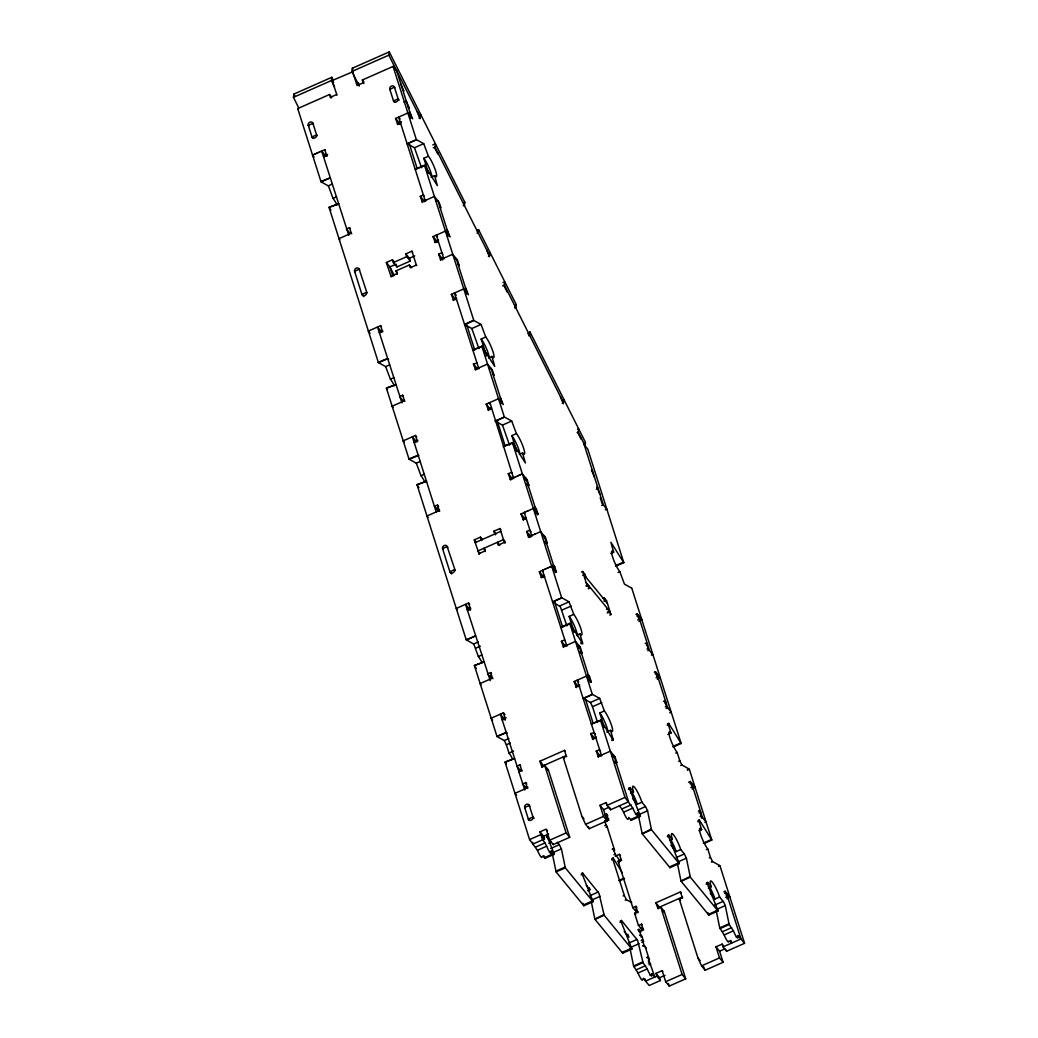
<?xml version="1.0" encoding="UTF-8"?>
<svg xmlns="http://www.w3.org/2000/svg" width="1038" height="1038" viewBox="0 0 1038 1038"><rect width="100%" height="100%" fill="white"/><g stroke="black" fill="none" stroke-linecap="round" stroke-linejoin="round"><path stroke-width="1.5" d="M298.697 107.796L293.443 97.313L293.884 94.069L331.823 77.292L333.393 80.419M334.534 86.79L331.394 80.549L331.823 77.292M359.226 86.063L351.908 71.479L352.336 68.223L389.263 51.9L464.842 202.306L464.401 205.563A3.425 3.244 7.7 0 1 463.454 205.822L463.895 202.579A3.425 3.244 7.7 0 0 464.842 202.306M419.054 118.124L420.208 117.618L388.822 55.157L389.263 51.9M417.25 111.741L420.066 118.708L420.649 114.362L419.495 114.868M437.932 152.897L437.789 153.987L434.831 148.11L435.428 143.763L432.781 144.931M478.557 229.606L478.116 232.849A3.425 3.244 7.7 0 0 477.298 233.368L477.74 230.112A3.425 3.244 7.7 0 1 478.557 229.606L516.275 304.679L515.834 307.936A3.425 3.244 7.7 0 1 514.9 308.195L515.328 304.938A3.425 3.244 7.7 0 0 516.275 304.679M486.64 249.808L489.443 256.775L490.027 252.442L488.872 252.948M507.323 290.977L507.167 292.054L504.221 286.177L504.805 281.843L503.067 282.608M529.172 332.484L528.731 335.741A3.425 3.244 7.7 0 1 529.549 335.222L529.99 331.965A3.425 3.244 7.7 0 0 529.172 332.484L527.888 333.678M560.507 396.814L563.31 403.782L563.894 399.448L562.739 399.954M581.189 437.984L581.033 439.061L578.088 433.183L578.672 428.85L577.517 429.356M648.296 960.993L649.061 959.826A1.907 1.583 -39.3 0 0 649.061 958.878L645.286 946.98A2.556 2.141 -36.5 0 0 642.976 945.735M293.443 97.313L331.394 80.549M351.908 71.479L388.822 55.157M336.987 95.133L332.095 80.575L352.829 71.778M321.053 181.806L297.711 108.575L329.5 94.523L331.745 97.261M363.884 83.611L362.327 80.017L393.091 66.419L396.685 70.792M329.5 94.523L330.382 97.3L336.546 94.575M352.881 72.388L357.059 85.518L363.209 82.793M308.312 125.39L312.918 123.353M404.016 102.217L406.325 101.205L409.283 108.199L408.09 106.745M325.465 150.549L324.803 149.732L312.49 155.168L313.087 155.895M397.775 124.534L395.569 118.449L407.869 112.999L412.657 118.838L409.699 111.832M323.765 156.141L327.619 154.441M395.569 118.449L399.15 122.821L401.459 121.796M409.919 118.06L411.463 117.385L396.685 70.792M327.23 156.089L326.555 155.272L323.48 156.634L323.934 157.179M397.32 123.989L400.85 123.185M320.872 181.598L330.292 177.719M416.446 139.637L407.207 143.724M330.408 177.822L321.183 181.91L328.436 185.971L333.042 198.388A11.963 2.089 66.2 0 1 337 205.031M328.319 185.828L332.277 184.089M423.712 143.672L416.562 139.741L407.337 143.828L414.473 147.746L423.712 143.672L428.422 156.219A11.963 2.089 66.2 0 1 435.688 171.036A11.963 2.089 66.2 0 1 434.585 175.643L437.361 185.633L424.49 165.276L473.795 320.431M433.248 147.785L434.987 147.02L489.586 255.685L488.431 256.204M333.042 198.388L336.507 196.857M428.551 173.203L423.815 158.269L428.422 156.219M329.046 207.353L338.648 203.798L329.046 207.353L378.403 362.586M424.477 165.237L415.2 169.272L424.801 165.717M431.12 177.174L434.585 175.643M350.416 228.749L349.521 227.659L346.445 229.022L350.027 233.394L351.376 232.797M422.492 202.475L420.286 196.377L423.361 195.014L424.036 195.832M420.286 196.377L423.88 200.749L425.022 200.243M351.726 233.758L351.272 233.2L338.972 238.649L339.867 239.739M422.051 201.917L434.351 196.48L439.139 202.319L440.903 207.859L439.697 206.406M436.401 201.541L437.945 200.853L448.935 235.522L447.404 236.21M435.259 242.684L433.041 236.586L435.934 235.315M391.17 276.925L386.331 262.51L392.481 259.798L393.83 261.433M392.481 259.798L393.363 262.562L396.944 266.948L410.282 261.044L406.701 256.671L405.819 253.895L411.969 251.183L412.644 252M433.041 236.586L436.635 240.972L438.555 240.115M434.805 242.139L438.334 241.322M393.363 262.562L406.701 256.671M386.331 262.51L389.912 266.896L396.075 264.171M405.819 253.895L409.4 258.28L414.785 255.893M397.333 274.214L395.997 270.892L409.335 264.988L411.58 267.726M440.826 260.253L438.62 254.154L441.695 252.792L442.811 254.167M390.729 276.38L396.879 273.656M409.335 264.988L410.218 267.765L416.368 265.04L416.822 265.598M438.62 254.154L442.201 258.54L443.745 257.852M440.372 259.708L452.685 254.271L457.473 260.097L459.224 265.65L458.03 264.184M454.735 259.318L456.266 258.644L467.269 293.313L465.725 293.988M381.504 326.749L380.609 325.66L368.295 331.096L368.97 331.913M453.58 300.475L451.374 294.377L463.688 288.94L468.462 294.766L465.504 287.76M379.584 332.069L382.659 330.72M451.374 294.377L454.955 298.749L456.499 298.075M382.814 331.758L379.285 332.562L379.739 333.107M453.139 299.917L456.655 299.113M502.626 285.852L504.364 285.087L563.452 402.692L562.298 403.211M378.221 362.392L387.641 358.512M473.613 320.223L464.557 324.505M388.653 359.109L387.758 358.616L378.533 362.69L385.669 366.622L389.626 364.87M481.061 324.453L473.912 320.534L464.687 324.609L471.823 328.54L481.061 324.453L485.771 337.013A11.963 2.089 66.2 0 1 493.037 351.83A11.963 2.089 66.2 0 1 491.934 356.423L494.711 366.427L482.125 346.471L472.55 350.053L482.112 346.433M385.669 366.622L390.392 379.181L393.856 377.65M485.784 353.608L481.165 339.05L485.771 337.013M386.396 388.134L395.997 384.592L386.396 388.134L409.037 459.159M403.354 396.049L402.679 395.231L399.604 396.594L403.185 400.966L404.34 400.46M475.651 370.034L473.445 363.949L476.974 363.131M488.47 357.954L491.934 356.423M473.445 363.949L477.026 368.321L478.959 367.478M404.885 401.317L404.431 400.772L392.13 406.221L393.026 407.311M475.209 369.489L487.51 364.053L492.297 369.891L494.049 375.432L492.855 373.978M489.56 369.113L491.104 368.425L502.094 403.094L500.939 403.613M416.783 437.089L415.434 435.441L403.12 440.891L404.327 442.344M488.639 410.529L486.199 404.158L489.08 402.887M414.785 441.695L417.86 440.333M486.199 404.158L489.793 408.544L491.519 407.778M417.639 441.539L414.11 442.357L414.564 442.902M487.964 409.712L491.48 408.894M408.855 458.965L418.275 455.085M504.429 417.004L495.191 421.078M418.846 455.423L409.167 459.263L416.303 463.195L420.26 461.443M511.695 421.026L504.546 417.094L495.321 421.181L502.457 425.113L511.695 421.026L516.405 433.586A11.963 2.089 66.2 0 1 523.671 448.39A11.963 2.089 66.2 0 1 522.568 452.996L525.397 462.974L512.409 442.551L503.183 446.625L512.785 443.083M416.303 463.195L421.026 475.741L424.49 474.21M516.029 448.974L511.786 435.623L516.405 433.586M417.029 484.707L426.631 481.165L417.042 484.733L466.205 639.745L473.769 644.118L478.375 656.535A11.963 2.089 66.2 0 1 481.956 662.413M519.389 454.397L522.568 452.996M577.076 432.612L578.231 432.093L585.056 445.691L585.497 442.435L529.99 331.965M438.62 506.388L437.504 505.013L434.429 506.375L438.01 510.748L439.554 510.073M510.696 480.101L508.27 473.73L511.345 472.368L512.24 473.471M508.27 473.73L511.864 478.116L513.2 477.519M439.71 511.111L439.256 510.566L426.955 516.003L428.071 517.365M510.034 479.284L522.335 473.834L527.122 479.673L528.874 485.226L527.732 485.732M524.385 478.894L525.929 478.22L536.918 512.889M525.968 480.179L527.122 479.673M526.526 484.279L527.68 483.76L528.874 485.226M534.012 507.854L535.167 507.335L536.361 508.802L538.112 514.342L536.97 514.861M523.463 520.323L521.024 513.953L524.878 512.253M535.206 509.308L536.361 508.802M479.154 554.279L474.314 539.864L480.464 537.152L481.139 537.969M495.347 534.855L493.803 531.261L499.953 528.537L500.848 529.627M521.024 513.953L524.618 518.325L525.773 517.819M535.387 513.563L536.542 513.057M522.789 519.493L526.318 518.689M475.196 542.64L500.835 531.313M596.344 489.222L598.07 488.457L596.876 487.004L599.834 494.01M528.809 537.606L526.603 531.521L529.678 530.159L531.028 531.793M478.713 553.734L484.863 551.022L485.317 551.567M499.784 545.365L497.319 542.355L498.201 545.119L504.351 542.407L505.026 543.224M527.823 534.83L529.043 534.285M526.603 531.521L530.184 535.893L531.923 535.128M528.355 537.061L531.248 535.79M601.703 505.441L603.247 504.766L583.551 442.681M542.718 536.685L543.873 536.166M605.297 509.814L606.828 509.139L602.04 503.3L600.288 497.76L601.482 499.213M544.301 537.969L545.456 537.463L547.208 543.004L546.053 543.51M544.859 542.057L546.014 541.551L547.208 543.004M552.333 565.632L553.488 565.126L554.694 566.579L556.446 572.133L555.291 572.639M469.708 604.376L468.592 603.013L456.279 608.45L457.174 609.553M541.564 577.829L539.358 571.73L551.671 566.294L556.446 572.133M552.956 567.345L554.694 566.579M467.554 609.436L470.642 608.073M539.358 571.73L542.939 576.103L544.483 575.428M553.708 571.354L555.252 570.666L544.249 535.997M470.798 609.111L467.269 609.916L467.723 610.474M541.122 577.284L544.639 576.466M610.772 553.526L613.666 552.242L610.889 542.251L623.812 562.7L615.91 566.19M581.475 572.003L582.629 571.497L585.03 574.403L585.899 577.18L584.744 577.699M582.72 575.428L585.03 574.403M615.521 565.658L623.436 562.168M585.873 585.873L587.028 585.354L589.428 588.274L588.274 588.793M586.807 586.275L588.546 585.51L589.428 588.274M618.09 572.431L619.816 571.666A11.963 2.089 66.2 0 1 612.563 556.848A11.963 2.089 66.2 0 1 613.666 552.242M466.205 639.745L475.625 635.866L466.516 640.044M570.134 623.864L560.533 627.419L569.758 623.332L582.746 643.768L579.918 633.79A11.963 2.089 66.2 0 0 581.021 629.184A11.963 2.089 66.2 0 0 573.755 614.366L569.045 601.819L561.714 597.732L552.54 601.871M561.895 597.888L552.67 601.962L560.312 606.633L566.891 625.901M473.652 643.975L478.271 641.938M559.806 605.894L569.045 601.819M475.728 648.205L480.347 646.168M561.882 610.123L571.121 606.049M603 598.264L604.155 597.758L606.542 600.678L610.941 614.535L609.786 615.054M478.375 656.535L481.84 655.004M574.144 632.181L569.135 616.403L573.755 614.366M603.882 601.041L605.037 600.522L604.155 597.758M604.817 601.443L606.542 600.678M474.379 665.501L483.98 661.946L474.392 665.527L497.02 736.513M606.516 609.358L607.671 608.852L610.941 614.535M607.399 612.135L608.553 611.616M607.36 612.965L610.085 611.758L586.172 582.578M491.558 673.675L490.663 672.585L487.575 673.947L491.169 678.32L492.518 677.723M563.634 647.401L561.428 641.302L564.503 639.94L565.178 640.757M576.739 635.191L579.918 633.79M561.428 641.302L565.009 645.675L566.164 645.169M635.983 614.418L637.124 613.899L641.912 619.738L640.381 620.426M492.868 678.683L492.414 678.125L480.114 683.575L481.009 684.665M563.18 646.856L575.493 641.406L580.281 647.245L582.033 652.798L580.878 653.304M636.787 616.04L638.331 615.365L649.321 650.035M580.826 642.872L582.552 642.107M581.085 643.923L582.24 643.417M577.543 646.466L579.087 645.792L590.077 680.461L588.922 680.967M637.734 619.958L638.889 619.452L640.083 620.906L638.928 621.425M578.542 648.01L580.281 647.245M579.684 651.838L580.839 651.332L582.033 652.798M645.221 643.534L646.363 643.028L647.569 644.481L646.415 645M587.171 675.414L588.325 674.908L589.519 676.374L591.271 681.914L590.116 682.42M646.972 649.087L648.127 648.568L652.526 654.576M503.858 713.353L503.417 712.808L491.104 718.244L492.596 720.061M576.388 687.61L574.183 681.525L586.496 676.075L591.271 681.914M587.78 677.126L589.519 676.374M647.79 650.709L648.945 650.203M502.768 719.049L506.038 717.608M574.183 681.525L577.777 685.897L579.697 685.041M505.623 718.893L502.094 719.71L502.548 720.255M575.947 687.065L579.022 685.703L579.697 686.533M651.371 655.095L652.915 654.407M496.839 736.318L506.259 732.439M592.413 694.357L583.174 698.431M654.303 672.196L655.458 671.69L659.857 677.697M655.121 673.831L656.652 673.143L667.655 707.812L666.111 708.5M507.271 733.036L506.375 732.543L497.15 736.617L504.286 740.548L508.905 738.511M599.679 698.379L592.529 694.461L583.304 698.535L590.44 702.466L599.679 698.379L604.388 710.939A11.963 2.089 66.2 0 1 611.654 725.757A11.963 2.089 66.2 0 1 610.552 730.35L613.38 740.341L600.743 720.398L591.206 724.044L600.717 720.359M656.068 677.749L657.223 677.23L658.416 678.696L657.262 679.202M512.59 758.986A11.963 2.089 66.2 0 0 509.009 753.095L506.362 744.778L510.411 743M597.525 722.474L592.516 706.696L601.755 702.622M658.702 678.203L659.48 677.866M509.009 753.095L513.615 751.058M604.388 727.534L599.769 712.976L604.388 710.939M505.026 762.087L514.614 758.519L505.078 762.152L529.601 839.586L537.425 850.265A6.838 1.194 66.2 0 0 540.474 856.22A6.838 1.194 66.2 0 0 542.057 856.817M520.583 765.629L519.908 764.811L516.833 766.161L520.427 770.546L521.582 770.027M592.893 739.614L590.687 733.529L594.203 732.711M663.542 701.325L664.696 700.806L665.89 702.272L664.735 702.778M542.096 767.341L539.89 761.243L564.503 750.37L565.178 751.188M606.802 732.011L610.552 730.35M590.687 733.529L594.268 737.901L596.383 736.967M522.114 770.897L518.598 771.714L519.039 772.259M592.439 739.069L595.514 737.707L596.188 738.537M665.306 706.865L666.461 706.359L671.236 712.198L669.705 712.872M539.89 761.243L543.471 765.629L566.164 755.599M541.641 766.797L544.716 765.434L548.311 769.807L569.719 837.303L553.267 844.582L549.673 840.196L546.157 829.103L540.007 831.827L540.876 834.604L544.47 838.976L533.182 843.959L532.676 842.35M606.607 803.127L606.153 802.582L600.003 805.306L603.584 809.679L607.113 820.773L589.156 828.713L585.575 824.328L581.955 816.439L563.18 757.273L566.709 756.455M612.031 739.186L613.186 738.68M611.719 740.496L612.978 740.107M546.961 770.404L548.311 769.807M525.929 782.924L522.412 783.729L525.994 788.114L527.914 787.258M598.459 757.182L596.253 751.084L599.328 749.734L600.457 751.097M667.538 723.914L668.693 723.395L681.162 743.48L673.091 747.062M667.213 725.225L668.693 723.395M596.253 751.084L599.834 755.469L601.573 754.704M527.693 788.465L527.239 787.92L514.939 793.356L515.536 794.083M598.018 756.637L610.318 751.201L615.106 757.026L616.857 762.58L615.703 763.086M612.368 756.248L613.912 755.573L628.574 801.803L610.616 809.731L607.035 805.358L606.153 802.582M613.951 757.545L615.106 757.026M667.836 734.437L671.015 733.036L668.368 724.719M614.509 761.633L615.664 761.126L616.857 762.58M529.302 805.462L524.683 807.499L528.459 819.397A1.907 1.583 -39.3 0 0 528.991 820.111L530.444 820.37A3.101 2.582 -39.3 0 0 532.312 819.462L533.065 818.307A1.907 1.583 -39.3 0 0 533.078 817.36L529.302 805.462L529.899 806.189M673.286 746.27L680.785 742.949M675.725 753.082L677.165 752.446A11.963 2.089 66.2 0 1 669.912 737.642A11.963 2.089 66.2 0 1 671.015 733.036M528.355 819.06L532.961 817.01L534.155 818.476M678.657 761.282L679.812 760.776L677.165 752.446M628.794 788.114L629.949 787.608L633.53 791.981L630.65 793.266M680.733 765.512L681.888 765.006L689.024 768.937L687.299 769.703M628.47 789.438L629.949 787.608M529.601 839.586L540.876 834.604M607.035 805.358L624.98 797.418L632.804 808.096A6.838 1.194 66.2 0 0 636.229 814.545A6.838 1.194 66.2 0 0 637.319 813.597L637.423 812.767L640.381 816.205L631.143 820.292L628.781 817.399M687.61 770.001L689.336 769.236L711.796 840.053L704.296 843.375M540.007 831.827L543.588 836.2L548.583 833.994M603.584 809.679L609.358 807.136M604.726 814.96L606.646 814.103L607.762 815.479M549.673 840.196L566.125 832.93L569.719 837.303M585.575 824.328L603.519 816.4L607.113 820.773M535.712 847.034L544.937 842.96L546.65 846.178A6.838 1.194 66.2 0 0 550.088 852.639A6.838 1.194 66.2 0 0 551.165 851.692L551.269 850.849L554.227 854.287L544.989 858.374L542.952 855.87M619.336 805.877L621.866 808.952L631.091 804.878M548.83 843.336L551.139 842.324A11.963 2.089 66.2 0 0 550.841 841.429M632.583 798.494L637.293 804.242L641.899 802.205L645.597 806.721L647.569 810.808L651.475 829.751L679.215 863.603L669.99 867.677L642.25 833.825L651.475 829.751M688.557 782.237L690.283 781.471L695.071 787.31L693.527 787.985M537.425 850.265L546.65 846.178M621.866 808.952L623.579 812.183L632.804 808.096M608.696 819.164L607.152 819.851L605.582 817.931M608.852 820.202L604.557 821.356L607.087 826.559L614.561 850.135L613.419 850.654M689.946 783.612L691.477 782.937L702.479 817.607L701.325 818.113M550.685 848.487L559.339 844.66L561.415 848.889L565.321 867.833L593.074 901.685L583.836 905.759L556.096 871.92L552.644 855.247M637.41 810.146L645.493 806.578M604.739 825.612L605.894 825.106M690.893 787.531L692.048 787.025L693.241 788.478L692.087 788.984M550.555 851.718L551.71 851.212M605.933 827.078L607.087 826.559M635.554 814.155L637.864 813.13M549.426 852.445L551.165 851.692M635.58 814.363L637.319 813.597M552.761 852.717L561.415 848.889M638.915 814.635L647.569 810.808M544.989 858.374L544.691 857.518L553.929 853.431L546.741 835.266M629.625 788.919L640.083 815.349L630.845 819.436L631.143 820.292M555.888 871.18L565.126 867.106M642.224 833.735L651.28 829.025M556.096 871.92L565.321 867.833M612.212 849.188L613.367 848.682L614.561 850.135M698.366 811.106L699.521 810.6L700.715 812.053L698.989 812.819M613.977 854.741L615.132 854.222L620.27 861.19M700.131 816.659L701.286 816.14L706.074 821.979L704.919 822.485M615.171 856.194L619.401 854.326L620.296 855.416M612.018 858.556L613.173 858.05L622.242 872.711M698.172 820.474L699.327 819.968L711.796 840.053M611.693 859.879L613.173 858.05M697.847 821.798L699.327 819.968M581.475 873.594L582.629 873.088L598.978 893.303L604.168 915.231L631.908 949.082L622.683 953.156L594.943 919.305L604.168 915.231M667.629 835.512L668.783 835.006L672.377 839.379L670.068 840.404M581.163 874.904L582.629 873.088M667.317 836.823L668.783 835.006M618.765 860.567L621.256 859.464M637.76 911.468L636.411 912.065L632.83 907.692L618.09 861.229L621.606 860.424M699.054 830.75L701.649 829.609L699.002 821.279M587.664 890.734L589.973 889.722A11.963 2.089 66.2 0 0 589.35 887.866M670.898 845.243L676.127 851.627L680.746 849.59L684.444 854.118L686.403 858.205L690.322 877.149L718.062 910.988L708.837 915.075L681.097 881.223L690.322 877.149M618.92 880.406L624.11 878.109M703.349 843.09L711.419 839.521M619.297 880.938L624.5 878.654M590.103 895.625L598.173 892.057M676.257 857.544L684.327 853.976M592.179 899.855L600.249 896.287M677.749 862.033L686.403 858.205M706.359 849.655L707.799 849.019A11.963 2.089 66.2 0 1 700.533 834.202A11.963 2.089 66.2 0 1 701.649 829.609M583.836 905.759L583.538 904.915L592.763 900.828L582.318 874.398M668.472 836.317L678.917 862.747L669.692 866.821L669.99 867.677M623.137 895.937L624.292 895.418L612.848 859.36M709.291 857.855L710.446 857.336L707.799 849.019M625.213 900.167L626.368 899.661L631.727 902.606M711.367 862.085L712.522 861.579L719.658 865.497L718.504 866.016M594.904 919.214L603.973 914.491M681.058 881.119L690.114 876.409M718.815 866.315L719.97 865.809L744.557 943.321L726.613 951.262L723.019 946.877L722.15 944.113L715.986 946.825L719.516 957.918L723.097 962.304L705.152 970.232L701.558 965.859L697.938 957.97L679.176 898.804L682.693 897.987M632.83 907.692L635.905 906.33L636.8 907.42M658.079 908.86L655.873 902.775L680.487 891.889L681.382 892.991M643.132 929.127L641.977 929.633L638.396 925.26L634.581 913.232L638.111 912.428M620.322 920.991L621.477 920.472L637.669 940.428L643.015 962.615L647.245 968.921A6.838 1.194 66.2 0 0 650.67 975.37A6.838 1.194 66.2 0 0 651.76 974.423L651.864 973.592L654.822 977.03L647.764 957.075L646.609 957.594M706.476 882.91L707.631 882.391L711.212 886.776L708.331 888.048M620.01 922.302L621.477 920.472M706.164 884.22L707.631 882.391M655.873 902.775L659.467 907.147L682.537 896.949M657.638 908.315L660.713 906.953L664.294 911.338L685.703 978.821L669.25 986.1L665.669 981.727L662.14 970.634L655.99 973.346L656.872 976.122L660.453 980.495L649.178 985.49L643.223 978.224M662.958 911.935L664.294 911.338M638.396 925.26L641.925 924.443M637.812 929.853L638.954 929.347L641.056 931.903M723.953 891.772L725.108 891.266L729.896 897.091L728.352 897.779M638.617 931.488L643.236 929.438L643.677 929.996M724.771 893.407L726.315 892.719L740.976 938.949L723.019 946.877M710.264 893.277L714.974 899.025L719.594 896.988L723.681 902.1L725.251 905.59L729.169 924.534L733.399 930.839A6.838 1.194 66.2 0 0 736.824 937.288A6.838 1.194 66.2 0 0 737.914 936.341L738.018 935.51L744.557 943.321M639.564 935.407L640.718 934.888L641.912 936.354L643.534 941.44L641.795 942.206M725.718 897.312L726.872 896.806L728.066 898.272L726.911 898.778M640.757 936.86L641.912 936.354M628.95 943.01L637.021 939.442M714.52 905.188L723.175 901.36M641.173 940.48L642.327 939.974L643.534 941.44M630.442 947.499L639.097 943.685M716.596 909.418L725.251 905.59M621.165 921.796L631.61 948.226L622.372 952.3L622.683 953.156M708.837 915.075L708.578 914.335L717.764 910.144L707.319 883.714M642.937 946.033L644.092 945.527L646.181 948.07M642.652 979.34A6.838 1.194 66.2 0 1 641.173 979.094A6.838 1.194 66.2 0 1 638.02 973.008L633.582 965.963L642.807 961.889M728.78 940.999A6.838 1.194 66.2 0 1 727.417 941.142A6.838 1.194 66.2 0 1 724.174 934.927L719.736 927.881L728.961 923.807M633.777 966.702L643.015 962.615M719.931 928.621L729.169 924.534M648.361 963.134L649.516 962.628M636.307 969.777L645.532 965.703M722.461 931.696L731.686 927.622M648.984 964.847L650.709 964.081M638.02 973.008L647.245 968.921M724.174 934.927L733.399 930.839M650.567 974.721L652.292 973.955M737.291 936.38L738.446 935.874M650.022 975.188L651.76 974.423M736.176 937.106L737.914 936.341M644.819 978.678L645.584 981.105L656.872 976.122M655.99 973.346L659.584 977.731L664.969 975.344M715.986 946.825L719.581 951.21L724.965 948.823M665.669 981.727L682.122 974.448L685.703 978.821M701.558 965.859L719.516 957.918M314.034 154.493L314.799 154.143M316.331 153.468L317.109 153.131M318.64 152.443L319.419 152.106M320.95 151.431L321.715 151.081L325.906 156.193M407.104 113.35L407.869 112.999M400.136 118.903L398.644 117.086L425.126 200.568L425.891 200.217M436.31 235.146L443.901 258.89M478.881 368.866L454.449 293.014L455.215 292.677M478.284 368.127L479.05 367.789M489.858 402.549L513.706 478.648M513.109 477.921L513.875 477.584M515.419 476.896L516.184 476.559M517.715 475.884L518.494 475.534M520.025 474.859L520.804 474.522M524.294 512.5L531.884 536.244M526.993 511.319L527.953 510.891M531.625 535.621L540.668 531.625L545.456 537.463M534.323 534.427L535.284 533.999M566.865 646.22L542.433 570.368L543.198 570.031M544.742 569.356L545.508 569.006M547.052 568.331L547.817 567.994M549.361 567.306L550.127 566.969M645.584 981.105L646.363 980.767M631.675 588.144L624.422 584.07L619.816 571.666M631.805 588.248L681.162 743.48M561.662 597.654L512.409 442.551M416.303 139.494L393.091 66.419M504.286 416.848L481.775 345.978M400.902 84.091L403.86 91.097L402.666 89.644M394.868 87.737L394.427 87.179A2.556 2.141 -39.3 0 0 391.456 86.128A2.556 2.141 -39.3 0 0 389.808 89.229L393.506 100.907L398.125 98.857L394.427 87.179L389.847 89.346L390.444 90.072M399.202 100.102L398.086 98.74A2.556 2.141 -39.3 0 1 396.438 101.841A2.556 2.141 -39.3 0 1 393.467 100.777L394.7 102.36M362.327 80.017L363.897 81.937M332.095 80.575L333.665 82.495M425.126 200.568L425.723 201.294M447.183 229.982L450.142 236.988L445.354 231.15L436.116 235.237L436.57 235.782M330.382 97.3L331.057 98.117M436.79 236.054L437.465 236.872M584.212 444.77L587.793 449.143L623.812 562.7M454.449 293.014L455.046 293.741M455.345 294.104L456.24 295.207M312.879 123.224L316.59 134.914L311.971 136.951L308.273 125.261A2.556 2.141 -39.3 0 1 309.921 122.173A2.556 2.141 -39.3 0 1 312.879 123.224L313.515 124.08M297.711 108.575L298.386 109.405M592.646 471.356L591.452 469.89L594.398 476.896M317.187 135.641L316.551 134.784A2.556 2.141 -39.3 0 1 314.903 137.885A2.556 2.141 -39.3 0 1 311.932 136.821L313.281 138.469M308.273 125.261L308.935 126.091M313.385 156.258L314.06 157.088M500.342 397.554L503.287 404.561L498.512 398.722L489.274 402.796L490.468 404.262M395.997 270.892L397.126 272.254M348.794 235.289L321.715 151.081M359.654 269.776L359.2 269.231A2.556 2.141 -39.3 0 0 356.229 268.18A2.556 2.141 -39.3 0 0 354.581 271.268L361.912 294.39L363.715 296.583M355.035 271.826L354.581 271.268L359.2 269.231L366.985 292.898M538.112 514.342L533.337 508.503L524.099 512.59L524.774 513.408M583.538 574.261L607.451 603.441M381.413 331.758L377.534 327.022L401.953 402.861M369.489 332.562L370.086 333.289M542.433 570.368L543.328 571.471M505.389 541.966L503.469 539.63L477.83 550.97L479.751 553.293M493.803 531.261L496.047 533.986M416.238 441.552L412.358 436.803L436.181 511.916M481.36 538.242L482.255 539.332M481.788 540.474L480.464 537.152M485.33 549.881L483.98 548.246L484.863 551.022M474.314 539.864L476.325 542.329M578.75 681.979L577.258 680.162L601.69 756.001M447.858 547.415L447.183 546.598A2.556 2.141 -39.3 0 0 444.212 545.534A2.556 2.141 -39.3 0 0 442.564 548.635L449.895 571.743L451.699 573.936M594.657 733.256L595.332 734.074M443.018 549.18L442.564 548.635L447.183 546.598L455.189 570.524M730.012 940.908L731.738 943.023L730.934 940.48M722.15 944.113L723.045 945.203M563.18 757.273L564.075 758.363M679.176 898.804L680.513 900.439M490.234 680.591L465.517 604.376L470.292 610.214L469.41 607.438M605.024 820.656L605.933 821.746M504.092 713.625L504.987 714.715M505.117 719.996L500.342 714.157L524.761 790.009M581.955 816.439L583.966 818.904M697.938 957.97L699.067 959.333M699.288 959.605L700.183 960.708M618.09 861.229L619.206 862.604M634.581 913.232L635.71 914.608M526.162 783.197L526.824 784.014M557.393 842.285L559.339 844.66M546.831 829.92L547.506 830.75M662.14 970.634L662.815 971.451M515.834 794.459L516.509 795.277M647.764 957.075L649.516 959.423M525.137 808.044L524.683 807.499A2.556 2.141 -39.5 0 1 526.331 804.398A2.556 2.141 -39.5 0 1 529.302 805.462M546.481 836.654L551.139 842.324M586.262 885.18L589.973 889.722M624.162 931.436L628.82 937.106A11.963 2.089 66.2 0 0 627.808 934.239M528.459 819.397L529.354 820.487M544.937 842.96L541.901 838.263M569.758 623.332L592.231 694.15M414.473 147.746L421.558 167.754M471.823 328.54L478.907 348.547M502.457 425.113L509.541 445.12M681.888 765.006L679.812 760.776M590.44 702.466L592.516 706.696M712.522 861.579L710.446 857.336M504.286 740.548L506.362 744.778M626.368 899.661L624.292 895.418M329.396 207.847L330.94 210.325M386.746 388.627L387.524 389.899M505.363 762.554L506.142 763.825M417.406 485.239L418.924 487.691M475.508 667.252L476.273 668.472M352.336 68.223L352.868 69.261M389.73 266.507L394.284 275.563M293.884 94.069L294.753 95.807M703.569 966.78L704.244 968.259M704.465 968.752L705.152 970.232M588.261 826.741L589.156 828.713M707.877 912.571L708.578 914.335M582.889 903.255L583.538 904.915M544.042 855.87L544.691 857.518M717.764 910.144L718.049 910.949M678.917 862.747L679.215 863.603M640.083 815.349L640.368 816.153M631.61 948.226L631.908 949.082M592.763 900.828L593.074 901.685M553.929 853.431L554.214 854.235M637.124 613.899L638.889 619.452M646.363 643.028L648.127 648.568M655.458 671.69L657.223 677.23M664.696 700.806L666.461 706.359M690.283 781.471L692.048 787.025M699.521 810.6L701.286 816.14M725.108 891.266L726.872 896.806M726.224 950.042L726.613 951.262M719.581 951.21L723.097 962.304M582.629 571.497L587.028 585.354M680.487 891.889L682.251 897.442M486.16 354.827L486.55 356.034M516.405 450.181L516.794 451.4M660.713 906.953L682.122 974.448M600.392 719.905L624.98 797.418M659.467 907.147L659.675 907.848M409.361 143.945L417.185 168.597M466.568 324.284L474.794 350.195M497.046 420.351L505.259 446.262M554.552 601.638L562.778 627.549M585.367 698.795L592.737 722.02M399.15 122.821L399.591 124.21M423.88 200.749L424.205 201.787M436.635 240.972L437.076 242.36M442.201 258.54L442.642 259.928M454.955 298.749L455.176 299.45M477.026 368.321L477.246 369.022M489.793 408.544L490.118 409.582M511.864 478.116L512.188 479.154M524.618 518.325L524.943 519.363M530.184 535.893L530.626 537.282M542.939 576.103L543.38 577.491M565.009 645.675L565.23 646.376M577.777 685.897L577.997 686.585M594.268 737.901L594.489 738.589M599.834 755.469L600.055 756.157M668.42 983.505L669.25 986.1M610.072 808.005L610.616 809.731M659.584 977.731L660.453 980.495M606.646 814.103L608.411 819.657M619.401 854.326L621.165 859.866M635.905 906.33L637.656 911.883M641.471 923.898L643.236 929.438M606.763 818.619L607.477 820.876M635.49 909.158L636.411 912.065M641.263 927.375L642.327 930.71M600.003 805.306L603.519 816.4M613.367 848.682L615.132 854.222M638.954 929.347L640.718 934.888M642.327 939.974L644.092 945.527M411.969 251.183L416.368 265.04M499.953 528.537L504.351 542.407M358.421 82.884L358.694 83.767M409.4 258.28L410.282 261.044M564.503 750.37L566.255 755.911M396.399 265.209L396.944 266.948M389.912 266.896L392.935 276.419M544.716 765.434L566.125 832.93M543.471 765.629L543.808 766.667M552.93 843.531L553.267 844.582M543.588 836.2L544.47 838.976M324.803 149.732L326.555 155.272M349.521 227.659L351.272 233.2M380.609 325.66L382.36 331.2M402.679 395.231L404.431 400.772M415.434 435.441L417.198 440.994M437.504 505.013L439.256 510.566M468.592 603.013L470.344 608.566M490.663 672.585L492.414 678.125M503.417 712.808L505.169 718.348M519.908 764.811L521.673 770.352M525.488 782.367L527.239 787.92M325.621 154.156L326.282 156.232M504.455 717.92L505.013 719.645M437.05 507.699L438.01 510.748M490.196 675.271L491.169 678.32M525.513 786.609L525.994 788.114M541.395 836.641L541.654 837.458M716.246 910.819L719.736 927.881M677.412 863.421L680.889 880.496M638.565 816.024L642.042 833.099M630.092 948.901L633.582 965.963M591.258 901.503L594.735 918.578M423.815 158.269A11.963 2.089 66.2 0 1 432.016 176.966M481.165 339.05A11.963 2.089 66.2 0 1 489.365 357.76M511.786 435.623A11.963 2.089 66.2 0 1 519.999 454.32M599.769 712.976A11.963 2.089 66.2 0 1 605.076 722.565A11.963 2.089 66.2 0 1 608.047 732.27M569.135 616.403A11.963 2.089 66.2 0 1 574.442 625.992A11.963 2.089 66.2 0 1 577.413 635.697M711.212 886.776A11.963 2.089 66.2 0 1 712.328 882.17A11.963 2.089 66.2 0 1 719.594 896.988M672.377 839.379A11.963 2.089 66.2 0 1 673.48 834.773A11.963 2.089 66.2 0 1 680.746 849.59M633.53 791.981A11.963 2.089 66.2 0 1 634.633 787.388A11.963 2.089 66.2 0 1 641.899 802.205M628.211 818.515A6.838 1.194 66.2 0 1 626.731 818.268A6.838 1.194 66.2 0 1 623.579 812.183M631.779 791.981A11.963 2.089 66.2 0 1 637.293 804.242M670.626 839.379A11.963 2.089 66.2 0 1 676.127 851.627M709.46 886.776A11.963 2.089 66.2 0 1 714.974 899.025M421.026 475.741A11.963 2.089 66.2 0 1 424.983 482.385M390.392 379.181A11.963 2.089 66.2 0 1 394.349 385.825M366.531 292.353L361.912 294.39A2.556 2.141 -39.3 0 0 364.883 295.454A2.556 2.141 -39.3 0 0 366.531 292.353M454.514 569.706L449.895 571.743A2.556 2.141 -39.3 0 0 452.866 572.807A2.556 2.141 -39.3 0 0 454.514 569.706"/></g></svg>
